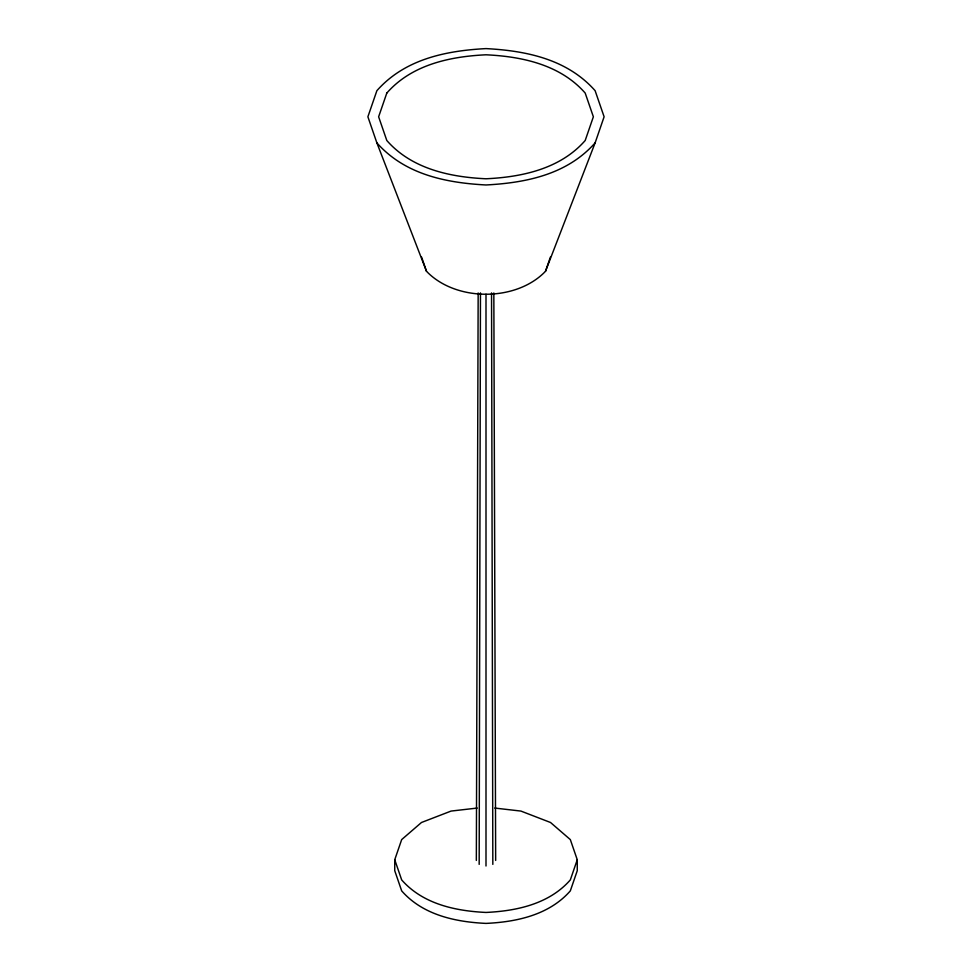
<?xml version="1.0" encoding="UTF-8"?>
<svg xmlns="http://www.w3.org/2000/svg" width="972" height="972" viewBox="0 0 972 972"><rect width="100%" height="100%" fill="white"/><g stroke="black" fill="none" stroke-linecap="round" stroke-linejoin="round"><path stroke-width="1.46" d="M479.172 864.375L480.46 292.9M476.341 860.427L478.163 292.961M545.511 271.285L595.119 142.884L604.11 116.786L595.119 90.688C567.186 59.146 526.326 50.751 486 48.6C445.674 50.751 404.814 59.146 376.881 90.688L367.89 116.786L376.881 142.884L426.489 271.285C455.783 301.891 516.217 301.891 545.511 271.285L550.419 257.058M494.736 808.06L520.919 811.073L550.529 822.494L570.321 839.589L577.259 859.746L577.259 870.705L570.321 890.874C549.216 914.956 516.667 921.966 486 923.4C455.333 921.966 422.784 914.956 401.679 890.874L394.741 870.705L394.741 859.746L401.679 839.589L421.471 822.494L451.081 811.073L477.264 808.06M577.259 859.746L570.321 879.915C549.216 903.996 516.667 911.007 486 912.441C455.333 911.007 422.784 903.996 401.679 879.915L394.741 859.746M595.119 142.884C567.186 174.425 526.326 182.821 486 184.972C445.674 182.821 404.814 174.425 376.881 142.884M421.581 257.058L426.489 271.285M493.837 292.961L495.659 860.427M491.54 292.9L492.828 864.375M486 294.224L486 866.003M386.807 93.069L378.63 116.786L386.807 140.503C411.63 168.849 449.927 177.086 486 178.775C522.073 177.086 560.37 168.849 585.193 140.503L593.37 116.786L585.193 93.069C560.37 64.723 522.073 56.485 486 54.797C449.927 56.485 411.63 64.723 386.807 93.069"/></g></svg>
